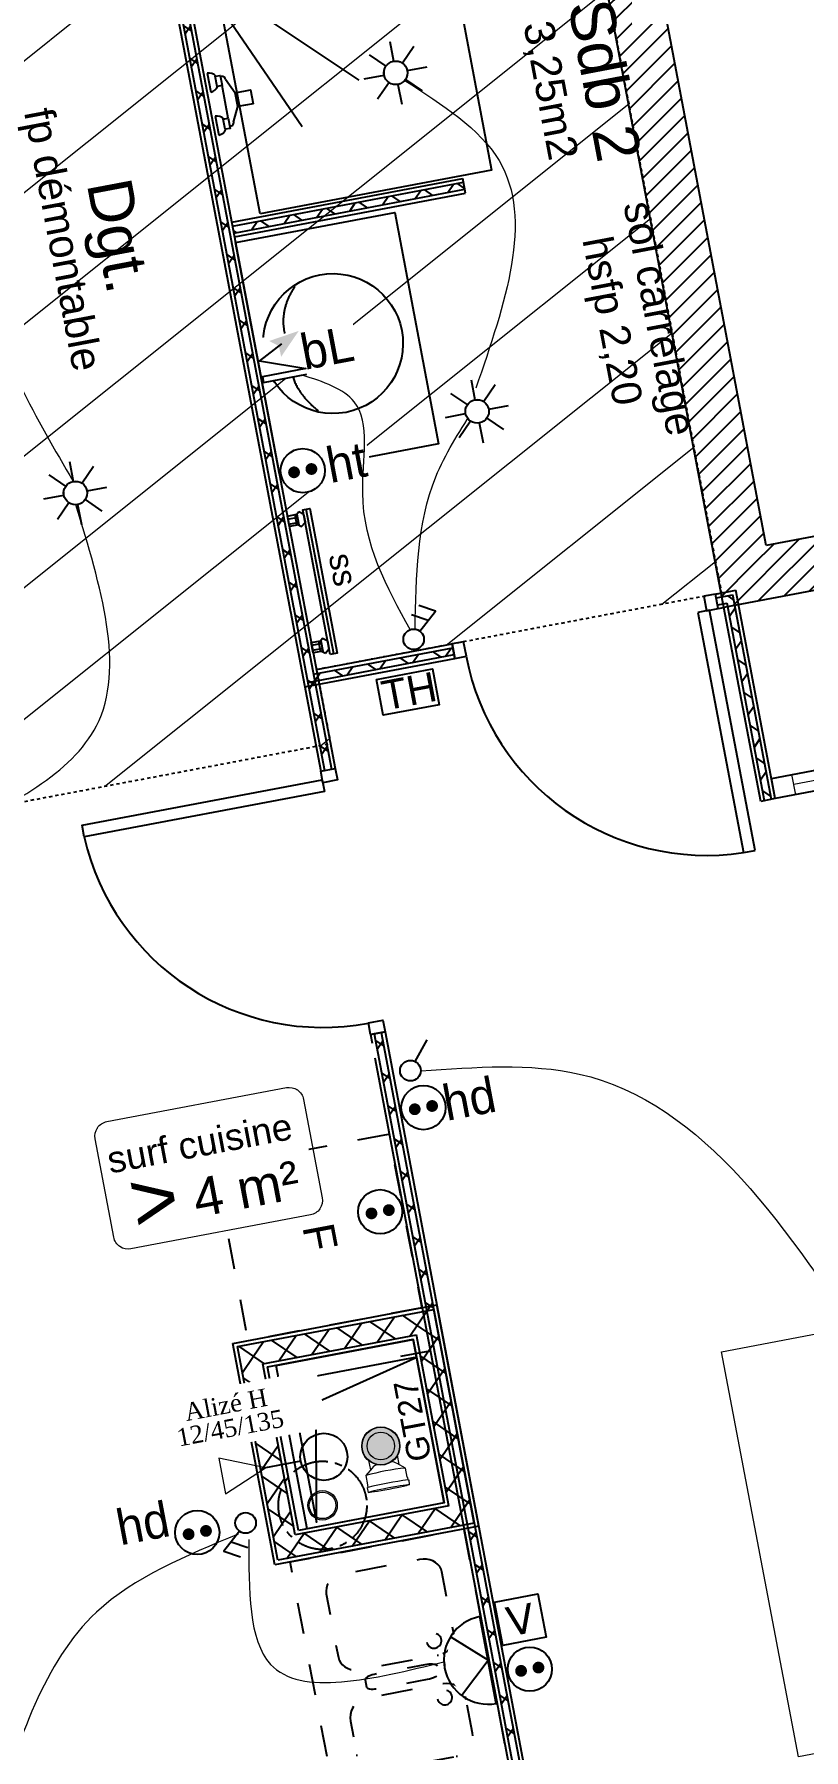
# Model space of a CAD drawing. Header units: centimetres. Extents: x 187368 to 251255, y -383447 to -322514.
# Drawn here: x 202629 to 205240, y -373773 to -367949 of the extents above; entities that cross this region are included whole.
import ezdxf

# ---------------------------------------------------------------- set-up
doc = ezdxf.new("R2010")
doc.units = ezdxf.units.CM
doc.linetypes.add('prelem_euev', pattern=[2, 1.25, -0.25, 0.25, -0.25])
doc.linetypes.add('Style de ligne -1', pattern=[0.41664, 0.20828, -0.20836])
doc.layers.get('0').update_dxf_attribs({"color": 252})
for name, color, linetype in [('3-BAT C-Niveau 2', 252, 'Continuous'), ('prlm-EAU-CHU', 42, 'Continuous'), ('prlm-EAU-EUEV', 25, 'Continuous'), ('prlm-GT', 242, 'Continuous'), ('prlm-MOD', 64, 'Continuous'), ('prlm-VMC', 93, 'Continuous')]:
    doc.layers.add(name, color=color, linetype=linetype)
doc.layers.add('prlm-ELEC-CFA', color=1, linetype='Continuous', lineweight=25)
doc.layers.add('prlm-ELEC-CFO', color=1, linetype='Continuous', lineweight=25)
doc.layers.add('prlm-ZEROPLOT', color=254, linetype='Continuous', plot=False)
doc.styles.add('Arial', font='arial.ttf', dxfattribs={"height": 100})
doc.styles.add('Geneva', font='arial.ttf')
doc.styles.add('Helvetica', font='arial.ttf')
doc.styles.add('prlm-elec-cfo', font='comic.ttf', dxfattribs={"height": 12})
doc.styles.add('prlm-sejc', font='arial.ttf', dxfattribs={"height": 20})
doc.styles.add('prlm-vmc', font='pala.ttf', dxfattribs={"height": 14})
doc.styles.get("Standard").update_dxf_attribs({"font": 'isocp.shx', "height": 100})
pattern_1 = [(45, (67117.507, 115456.283), (-31.2347524, 39.0434405), [])]

# ---------------------------------------------------------------- blocks, each defined once
blk = doc.blocks.new('Groupe-70-1')
at = {"linetype": 'Style de ligne -1', "ltscale": 50.8, "flags": 128}
blk.add_lwpolyline([(13701.23, -48772.84), (13642.29, -48784.04), (13631.09, -48725.1), (13690.03, -48713.9)], close=True, dxfattribs=at)
at = {"insert": (13671.98, -48747.87), "char_height": 10.66, "attachment_point": 2, "rotation": 280.73304, "line_spacing_factor": 1.060906, "style": 'Geneva'}
blk.add_mtext('F', dxfattribs=at)
blk = doc.blocks.new('Groupe-71-1')
blk.add_blockref('Groupe-70-1', (0, 0))
blk = doc.blocks.new('Groupe-72-1')
at = {"linetype": 'Continuous', "lineweight": 18}
for p, q in [((13952.75, -48759.27), (13989.68, -48752.26)), ((14015.78, -48889.8), (13989.61, -48752.26)), ((13952.75, -48759.27), (13924.3, -48783.82)), ((14015.78, -48889.8), (13924.35, -48783.77))]:
    blk.add_line(p, q, dxfattribs=at)
at = {"linetype": 'Continuous'}
blk.add_line((14015.78, -48889.8), (13952.75, -48759.27), dxfattribs=at)
at = {"linetype": 'Continuous', "lineweight": 18, "flags": 128}
blk.add_lwpolyline([(13829.13, -48925.31), (13802.96, -48787.78), (13989.61, -48752.26), (14015.78, -48889.8)], close=True, dxfattribs=at)
blk = doc.blocks.new('Groupe-73-1')
at = {"linetype": 'Continuous', "flags": 128}
blk.add_lwpolyline([(13819.88, -48593.13), (13954.49, -48567.64), (13955.79, -48574.52), (13821.18, -48600.01)], close=True, dxfattribs=at)
at = {"linetype": 'Continuous', "lineweight": 18, "flags": 128}
for points in [[(13947.61, -48568.94), (13954.48, -48567.64), (13955.79, -48574.52), (13948.91, -48575.82)], [(13882.63, -48584.81), (13948.26, -48572.38), (13948.91, -48575.82), (13883.28, -48588.25)], [(13826.81, -48591.82), (13881.98, -48581.37), (13882.63, -48584.81), (13827.46, -48595.26)], [(13819.88, -48593.13), (13826.75, -48591.83), (13828.06, -48598.71), (13821.18, -48600.01)]]:
    blk.add_lwpolyline(points, close=True, dxfattribs=at)
blk = doc.blocks.new('Groupe-83-1')
at = {"linetype": 'Continuous'}
for p, q in [((13654.83, -48500.04), (13658.28, -48499.38)), ((13670.39, -48545.76), (13661.08, -48496.64)), ((13655.16, -48501.75), (13658.75, -48501.08)), ((13662.95, -48542.89), (13666.05, -48542.3)), ((13663.28, -48544.61), (13666.79, -48543.94))]:
    blk.add_line(p, q, dxfattribs=at)
at = {"linetype": 'Continuous', "flags": 128}
for points in [[(13655.32, -48502.61), (13654.64, -48499.03), (13657.88, -48498.42), (13658.56, -48502)], [(13658.51, -48497.63), (13657.25, -48499.2), (13657.74, -48501.69), (13659.5, -48502.62), (13660.77, -48501.06), (13660.27, -48498.56)], [(13669.18, -48545.99), (13659.88, -48496.87), (13662.29, -48496.41), (13671.59, -48545.54)], [(13667.59, -48545.56), (13668.85, -48543.99), (13668.35, -48541.5), (13666.59, -48540.57), (13665.33, -48542.14), (13665.83, -48544.63)], [(13663.44, -48545.47), (13662.77, -48541.96), (13665.96, -48541.35), (13666.63, -48544.86)]]:
    blk.add_lwpolyline(points, close=True, dxfattribs=at)
at = {"insert": (13677.53, -48516.43), "char_height": 7.993, "width": 24.9991, "attachment_point": 2, "rotation": 280.68091, "line_spacing_factor": 1.060906, "style": 'Geneva'}
blk.add_mtext('ss', dxfattribs=at)
blk = doc.blocks.new('Sol carrelage')
at = {"insert": (0, -0.78), "char_height": 10.0872, "attachment_point": 2, "line_spacing_factor": 0.834288, "style": 'Helvetica'}
blk.add_mtext('sol carrelage', dxfattribs=at)
blk = doc.blocks.new('hsfp 2.20')
at = {"insert": (0, -0.78), "char_height": 10.087, "attachment_point": 2, "line_spacing_factor": 0.834288, "style": 'Helvetica'}
blk.add_mtext('hsfp 2,20', dxfattribs=at)
blk = doc.blocks.new('Groupe-85-1')
at = {"linetype": 'Continuous'}
for p, q in [((13643.41, -48322.39), (13682.38, -48329.29)), ((13642.53, -48331.15), (13679.85, -48356.12)), ((13636.28, -48336.31), (13660.64, -48371.78))]:
    blk.add_line(p, q, dxfattribs=at)
at = {"linetype": 'Continuous', "flags": 128}
blk.add_lwpolyline([(13646.32, -48401.5), (13631.44, -48322.9), (13710.04, -48308.02), (13724.92, -48386.62)], close=True, dxfattribs=at)
blk = doc.blocks.new('Groupe-86-1')
at = {"linetype": 'Continuous', "flags": 128}
blk.add_lwpolyline([(13652.9, -48489.82), (13638.01, -48411.22), (13692.05, -48400.99), (13706.94, -48479.59)], close=True, dxfattribs=at)
at = {"linetype": 'Continuous'}
for centre, major_axis in [((13671.09, -48445.53), (-23.33, -4.44)), ((13651.57, -48449.14), (-0.28, 1.47)), ((13661.61, -48447.45), (-0.47, 2.46))]:
    blk.add_ellipse(centre, major_axis=major_axis, ratio=1, dxfattribs=at)
blk.add_open_spline([(13658.09, -48426.15), (13653.11, -48433.68), (13655.93, -48449.03), (13658.55, -48462.27), (13666.11, -48468.34)], degree=2, dxfattribs=at)
blk = doc.blocks.new('xi.cceu1')
at = {"layer": 'prlm-EAU-CHU', "color": 0, "lineweight": 13}
for p, q in [((-4.87, -7.27), (-4.87, -4.09)), ((4.87, -4.09), (4.87, -7.27)), ((-6.85, -8.92), (-6.85, -12.09)), ((-4.34, -6.83), (-6.84, -8.91)), ((6.84, -8.91), (4.34, -6.83)), ((6.85, -12.09), (6.85, -8.92)), ((-7.25, -13.12), (-6.97, -13.03)), ((-7.25, -13.12), (-7.11, -14.67)), ((-6.85, -12.09), (-6.97, -12.22)), ((-6.97, -12.22), (-6.97, -13.03)), ((6.97, -12.22), (6.85, -12.09)), ((6.94, -13.03), (7.25, -13.12)), ((6.97, -13.03), (6.97, -12.22)), ((7.11, -14.67), (7.25, -13.12))]:
    blk.add_line(p, q, dxfattribs=at)
for radius in [6.36, 4.67]:
    blk.add_circle((0, 0), radius, dxfattribs=at)
for centre, radius, start, end in [((0, -87.18), 78.56, 84.99745, 95.00255), ((-0.73, -11.68), 6.05, 106.13317, 126.55417), ((0.73, -11.68), 6.05, 53.44583, 73.86683), ((0.01, -119.65), 106.84, 86.28096, 93.74771)]:
    blk.add_arc(centre, radius, start, end, dxfattribs=at)
blk.add_ellipse((0, -14.67), major_axis=(7.1, 0), ratio=0.043635, dxfattribs=at)
blk = doc.blocks.new('xi.vp')
at = {"layer": 'prlm-EAU-EUEV', "lineweight": 5}
h = blk.add_hatch(color=0, dxfattribs=at)
h.paths.add_polyline_path([(5, 0, 1), (-5, 0, 1)])
h.paths.add_polyline_path([(4.5, 0, 1), (-4.5, 0, 1)], flags=16)
at = {"layer": 'prlm-EAU-EUEV', "color": 0, "lineweight": 5}
for radius in [5, 4.5]:
    blk.add_circle((0, 0), radius, dxfattribs=at)
at = {"layer": 'prlm-ZEROPLOT', "linetype": 'prelem_euev', "ltscale": 10}
blk.add_circle((0, 0), 15, dxfattribs=at)
blk = doc.blocks.new('xi.chu')
at = {"layer": 'prlm-EAU-EUEV', "linetype": 'ByBlock', "lineweight": 5}
blk.add_hatch(color=0, dxfattribs=at).paths.add_polyline_path([(6.5, 0, 1), (-6.5, 0, 1)])
at = {"layer": 'prlm-EAU-EUEV', "color": 0, "linetype": 'ByBlock', "lineweight": 5}
blk.add_circle((0, 0), 6.5, dxfattribs=at)
blk = doc.blocks.new('xi.be')
at = {"layer": 'prlm-VMC', "color": 0, "linetype": 'ByBlock', "lineweight": 5, "flags": 128}
blk.add_lwpolyline([(-6.17, -15), (6.17, -15), (0, 0)], close=True, dxfattribs=at)
at = {"layer": 'prlm-VMC', "color": 0, "linetype": 'ByBlock', "lineweight": 5}
blk.add_solid([(0, -1), (5.17, -14), (-5.17, -14), (0, -1)], dxfattribs=at)
blk = doc.blocks.new('xi.PC')
at = {"color": 0, "lineweight": 5}
blk.add_wipeout([(-7.5, -7.5), (7.5, -7.5), (7.5, 7.5), (-7.5, 7.5)], dxfattribs=at).dxf.layer = 'prlm-ELEC-CFO'
at = {"layer": 'prlm-ELEC-CFO', "color": 0, "linetype": 'ByBlock', "lineweight": 5, "const_width": 2}
for points in [[(-4, 0, 1), (-2, 0, 1)], [(2, 0, 1), (4, 0, 1)]]:
    blk.add_lwpolyline(points, format="xyb", close=True, dxfattribs=at)
at = {"layer": 'prlm-ELEC-CFO', "color": 0, "linetype": 'ByBlock', "lineweight": -2}
blk.add_circle((0, 0), 7.5, dxfattribs=at)
blk = doc.blocks.new('xi.PCHD')
at = {"color": 0, "lineweight": 5}
blk.add_wipeout([(-7.5, -7.5), (7.5, -7.5), (7.5, 7.5), (-7.5, 7.5)], dxfattribs=at).dxf.layer = 'prlm-ELEC-CFO'
at = {"layer": 'prlm-ELEC-CFO', "color": 0, "linetype": 'ByBlock', "lineweight": 5, "const_width": 2}
for points in [[(-4, 0, 1), (-2, 0, 1)], [(2, 0, 1), (4, 0, 1)]]:
    blk.add_lwpolyline(points, format="xyb", close=True, dxfattribs=at)
at = {"layer": 'prlm-ELEC-CFO', "color": 0, "linetype": 'ByBlock', "lineweight": -2}
blk.add_circle((0, 0), 7.5, dxfattribs=at)
blk = doc.blocks.new('xi.DA')
at = {"layer": 'prlm-ELEC-CFO', "color": 0}
for points in [[(0.61, -1.67), (7.04, 4.05), (1.81, 7.01)], [(4.05, 1.39), (-1.17, 4.34)]]:
    blk.add_lwpolyline(points, dxfattribs=at)
blk.add_circle((-2, -4), 3.5, dxfattribs=at)
blk = doc.blocks.new('xi.ECAP')
at = {"color": 0}
blk.add_wipeout([(-15, 0), (-10.13, 11.06), (0, 15), (10.13, 11.06), (15, 0)], dxfattribs=at).dxf.layer = 'prlm-ELEC-CFO'
at = {"layer": 'prlm-ELEC-CFO', "color": 0, "linetype": 'ByBlock', "lineweight": -2, "flags": 128}
blk.add_lwpolyline([(15, 0, 1), (-15, 0)], format="xyb", close=True, dxfattribs=at)
at = {"layer": 'prlm-ELEC-CFO', "color": 0}
blk.add_lwpolyline([(-10.13, 11.06), (0, 0), (10.13, 11.06)], dxfattribs=at)
blk = doc.blocks.new('xi.4m²')
at = {"color": 0}
blk.add_wipeout([(-34.54, 20.54), (34.54, 20.54), (34.54, -20.54), (-34.54, -20.54)], dxfattribs=at).dxf.layer = 'prlm-ELEC-CFO'
at = {"layer": 'prlm-ELEC-CFO', "color": 0, "lineweight": 13}
blk.add_lwpolyline([(-31, 22), (31, 22, -0.414214), (36, 17), (36, -17, -0.414214), (31, -22), (-31, -22, -0.414214), (-36, -17), (-36, 17, -0.414214)], format="xyb", close=True, dxfattribs=at)
at = {"layer": 'prlm-ELEC-CFO', "color": 0, "attachment_point": 6, "line_spacing_factor": 0.8, "style": 'prlm-sejc'}
for s, insert, char_height in [('surf cuisine', (30.36, 8.9), 9), ('4 m²', (29.31, -9.19), 13)]:
    blk.add_mtext(s, dxfattribs=dict(at, insert=insert, char_height=char_height))
at = {"layer": 'prlm-ELEC-CFO', "color": 0, "style": 'prlm-sejc', "flags": 8}
blk.add_attdef('?', (-28.3, -16.79), '', height=20, dxfattribs=at)
blk = doc.blocks.new('xi.PCHT')
at = {"color": 0, "lineweight": 5}
blk.add_wipeout([(-7.5, -7.5), (7.5, -7.5), (7.5, 7.5), (-7.5, 7.5)], dxfattribs=at).dxf.layer = 'prlm-ELEC-CFO'
at = {"layer": 'prlm-ELEC-CFO', "color": 0, "linetype": 'ByBlock', "lineweight": 5, "const_width": 2}
for points in [[(-4, 0, 1), (-2, 0, 1)], [(2, 0, 1), (4, 0, 1)]]:
    blk.add_lwpolyline(points, format="xyb", close=True, dxfattribs=at)
at = {"layer": 'prlm-ELEC-CFO', "color": 0, "linetype": 'ByBlock', "lineweight": -2}
blk.add_circle((0, 0), 7.5, dxfattribs=at)
blk = doc.blocks.new('xi.SPOT')
at = {"color": 0, "lineweight": 5}
blk.add_wipeout([(-4, 0), (-2.83, -2.83), (0, -4), (2.83, -2.83), (4, 0), (2.83, 2.83), (0, 4), (-2.83, 2.83)], dxfattribs=at).dxf.layer = 'prlm-ELEC-CFO'
at = {"layer": 'prlm-ELEC-CFO', "color": 0, "linetype": 'ByBlock', "lineweight": -2, "flags": 128}
for points in [[(-7.69, 7.69), (-2.83, 2.83)], [(0, 10.88), (0, 4)], [(7.69, 7.69), (2.83, 2.83)], [(-10.88, 0), (-4, 0)], [(4, 0), (10.88, 0)], [(-2.83, -2.83), (-7.69, -7.69)], [(0, -4), (0, -10.88)], [(2.83, -2.83), (7.69, -7.69)]]:
    blk.add_lwpolyline(points, dxfattribs=at)
at = {"layer": 'prlm-ELEC-CFO', "color": 0, "linetype": 'ByBlock', "lineweight": -2}
blk.add_circle((0, 0), 4, dxfattribs=at)
blk = doc.blocks.new('xi.BL')
at = {"color": 0, "lineweight": 5}
blk.add_wipeout([(-7.5, -7.5), (7.5, -7.5), (7.5, 7.5), (-7.5, 7.5)], dxfattribs=at).dxf.layer = 'prlm-ELEC-CFO'
at = {"layer": 'prlm-ELEC-CFO', "lineweight": 5}
blk.add_hatch(color=0, dxfattribs=at).paths.add_polyline_path([(-3, 6), (-0.1, 3.7), (0, 0), (7.5, 7.5)])
at = {"layer": 'prlm-ELEC-CFO', "color": 0}
blk.add_lwpolyline([(0.95, 4.23), (-7.5, 0), (7.5, -5.5), (-7.5, -5.5), (-7.5, -7.5), (7.5, -7.5)], dxfattribs=at)
blk = doc.blocks.new('xi.dchrob')
at = {"layer": 'prlm-MOD', "color": 161}
for p, q in [((8.16, -2.3), (8.16, 2.3)), ((13.38, 1.16), (13.38, -1.16))]:
    blk.add_line(p, q, dxfattribs=at)
for points in [[(0, 10.66), (0, 4.16)], [(5.77, 7.56), (8.16, 2.38)], [(4.19, -5.66), (4.19, 5.66)], [(0, -4.16), (0, -10.66)], [(5.77, -7.26), (8.16, -2.37)]]:
    blk.add_lwpolyline(points, dxfattribs=at)
for points in [[(2.5, 9.16), (4.19, 9.16), (4.19, 5.66), (2.5, 5.66)], [(13.38, -2.37), (8.16, -2.37), (8.16, 2.38), (13.38, 2.38)], [(2.5, -5.66), (4.19, -5.66), (4.19, -9.16), (2.5, -9.16)]]:
    blk.add_lwpolyline(points, close=True, dxfattribs=at)
for centre, radius, start, end in [((0, 7.41), 3.25, 32.57897, 90), ((4.65, 7.56), 1.13, 0, 114.07431), ((0, 7.41), 3.25, 270, 327.42103), ((0, -7.41), 3.25, 32.57897, 90), ((0, -7.41), 3.25, 270, 327.42103), ((4.65, -7.26), 1.13, 245.92569, 360)]:
    blk.add_arc(centre, radius, start, end, dxfattribs=at)
blk = doc.blocks.new('xi.TV')
at = {"layer": 'prlm-ELEC-CFA', "color": 0, "linetype": 'ByBlock', "lineweight": -2, "flags": 128}
blk.add_lwpolyline([(-7.5, 7.5), (7.5, 7.5), (7.5, -7.5), (-7.5, -7.5)], close=True, dxfattribs=at)
at = {"layer": 'prlm-ELEC-CFA', "color": 0, "linetype": 'ByBlock', "insert": (0, 0), "char_height": 10, "width": 11.36, "attachment_point": 5}
blk.add_mtext('{\\fVerdana|b0|i0|c0|p34;V}', dxfattribs=at)
blk = doc.blocks.new('xi.SA')
at = {"layer": 'prlm-ELEC-CFO', "color": 0}
blk.add_lwpolyline([(0.2, -1.28), (5.5, 5.28)], dxfattribs=at)
blk.add_circle((-2, -4), 3.5, dxfattribs=at)
blk = doc.blocks.new('Groupe-66-1')
at = {"linetype": 'Style de ligne -1', "ltscale": 50.8}
for p, q in [((13697.17, -48965.92), (13691.59, -48936.45)), ((13702.08, -48964.99), (13696.49, -48935.52)), ((13706.99, -48964.06), (13701.4, -48934.59)), ((13711.9, -48963.13), (13706.31, -48933.66)), ((13716.8, -48962.2), (13711.22, -48932.73)), ((13716.19, -48932.13), (13716.13, -48931.8)), ((13721.65, -48960.95), (13716.19, -48932.13)), ((13686.74, -48937.71), (13686.68, -48937.38)), ((13692.2, -48966.53), (13686.74, -48937.71))]:
    blk.add_line(p, q, dxfattribs=at)
at = {"linetype": 'Style de ligne -1', "ltscale": 50.8, "flags": 128}
blk.add_lwpolyline([(13722.1, -48936.48), (13721.81, -48935.53), (13721.29, -48934.65), (13720.59, -48933.87), (13719.7, -48933.2), (13718.65, -48932.69), (13717.5, -48932.33), (13716.26, -48932.12), (13714.97, -48932.11), (13713.67, -48932.27), (13689.13, -48936.92), (13687.87, -48937.25), (13686.67, -48937.73), (13685.59, -48938.37), (13684.65, -48939.13), (13683.87, -48939.99), (13683.28, -48940.94), (13682.91, -48941.92), (13682.76, -48942.93), (13682.83, -48943.92), (13686.29, -48962.17), (13686.58, -48963.13), (13687.1, -48964.01), (13687.8, -48964.79), (13688.69, -48965.45), (13689.74, -48965.97), (13690.89, -48966.33), (13692.13, -48966.53), (13693.42, -48966.54), (13694.72, -48966.39), (13719.26, -48961.74), (13720.52, -48961.41), (13721.72, -48960.92), (13722.8, -48960.28), (13723.74, -48959.52), (13724.52, -48958.66), (13725.11, -48957.72), (13725.48, -48956.73), (13725.63, -48955.73), (13725.56, -48954.73), (13722.1, -48936.48)], close=True, dxfattribs=at)
blk = doc.blocks.new('Groupe-67-1')
at = {"linetype": 'Style de ligne -1', "ltscale": 50.8, "flags": 128}
for points in [[(13715.49, -48847.97), (13737.89, -48965.86), (13678.95, -48977.06), (13656.55, -48859.17)], [(13708.08, -48862.51), (13707.8, -48861.59), (13707.33, -48860.74), (13706.69, -48859.97), (13705.89, -48859.32), (13704.96, -48858.81), (13703.92, -48858.44), (13702.8, -48858.24), (13701.66, -48858.21), (13700.5, -48858.34), (13674.33, -48863.3), (13673.21, -48863.6), (13672.16, -48864.05), (13671.19, -48864.65), (13670.36, -48865.37), (13669.68, -48866.18), (13669.17, -48867.08), (13668.85, -48868.03), (13668.73, -48868.99), (13668.81, -48869.95), (13672.91, -48891.56), (13672.91, -48891.56), (13673.18, -48892.48), (13673.65, -48893.33), (13674.29, -48894.1), (13675.1, -48894.74), (13676.03, -48895.25), (13677.06, -48895.62), (13678.18, -48895.82), (13679.32, -48895.85), (13680.48, -48895.72), (13706.65, -48890.76), (13706.65, -48890.76), (13707.77, -48890.46), (13708.83, -48890.01), (13709.79, -48889.42), (13710.62, -48888.7), (13711.3, -48887.88), (13711.81, -48886.99), (13712.13, -48886.04), (13712.25, -48885.07), (13712.17, -48884.11), (13708.08, -48862.51)], [(13702.93, -48886.38), (13703.05, -48886.79), (13703.23, -48887.18), (13703.47, -48887.52), (13703.77, -48887.82), (13704.11, -48888.07), (13704.5, -48888.26), (13704.91, -48888.37), (13705.33, -48888.42), (13705.75, -48888.39), (13706.16, -48888.3), (13706.55, -48888.13), (13706.91, -48887.9), (13707.23, -48887.62), (13707.49, -48887.28), (13707.69, -48886.91), (13707.82, -48886.51), (13707.89, -48886.09), (13707.88, -48885.67), (13707.8, -48885.25), (13707.65, -48884.85), (13707.45, -48884.48), (13707.17, -48884.16), (13706.85, -48883.88), (13706.48, -48883.66), (13706.09, -48883.51), (13705.68, -48883.43), (13705.25, -48883.41), (13704.83, -48883.48), (13704.43, -48883.61), (13704.05, -48883.8), (13703.71, -48884.06), (13703.43, -48884.37), (13703.19, -48884.73), (13703.02, -48885.11), (13702.92, -48885.53), (13702.89, -48885.95)], [(13706.52, -48894.54), (13706.42, -48894.34), (13706.2, -48894.16), (13705.86, -48894.02), (13705.42, -48893.92), (13704.89, -48893.86), (13704.29, -48893.85), (13703.63, -48893.88), (13702.93, -48893.95), (13702.22, -48894.07), (13685.81, -48897.18), (13685.11, -48897.33), (13684.43, -48897.52), (13683.81, -48897.73), (13683.25, -48897.96), (13682.78, -48898.21), (13682.4, -48898.47), (13682.14, -48898.72), (13682, -48898.97), (13681.98, -48899.19), (13682.44, -48901.62), (13682.44, -48901.62), (13682.54, -48901.82), (13682.77, -48902), (13683.1, -48902.14), (13683.54, -48902.24), (13684.07, -48902.3), (13684.68, -48902.31), (13685.33, -48902.28), (13686.03, -48902.21), (13686.74, -48902.09), (13703.15, -48898.98), (13703.15, -48898.98), (13703.86, -48898.83), (13704.53, -48898.64), (13705.15, -48898.43), (13705.71, -48898.2), (13706.18, -48897.95), (13706.56, -48897.69), (13706.82, -48897.44), (13706.96, -48897.19), (13706.98, -48896.97), (13706.52, -48894.54)], [(13716.29, -48905.82), (13715.97, -48904.7), (13715.47, -48903.66), (13714.79, -48902.71), (13713.96, -48901.9), (13713, -48901.25), (13711.94, -48900.76), (13710.81, -48900.48), (13709.65, -48900.39), (13708.5, -48900.51), (13682.33, -48905.47), (13681.21, -48905.79), (13680.16, -48906.29), (13679.21, -48906.97), (13678.41, -48907.8), (13677.75, -48908.76), (13677.27, -48909.82), (13676.99, -48910.95), (13676.9, -48912.11), (13677.02, -48913.26), (13679.19, -48924.72), (13679.19, -48924.72), (13679.51, -48925.84), (13680.01, -48926.88), (13680.69, -48927.83), (13681.52, -48928.64), (13682.48, -48929.29), (13683.54, -48929.78), (13684.67, -48930.06), (13685.82, -48930.15), (13686.98, -48930.03), (13713.15, -48925.07), (13713.15, -48925.07), (13714.27, -48924.75), (13715.32, -48924.25), (13716.27, -48923.57), (13717.07, -48922.74), (13717.73, -48921.78), (13718.21, -48920.72), (13718.49, -48919.59), (13718.58, -48918.43), (13718.46, -48917.28), (13716.29, -48905.82)], [(13706.58, -48905.63), (13706.7, -48906.04), (13706.88, -48906.42), (13707.12, -48906.77), (13707.42, -48907.07), (13707.76, -48907.31), (13708.14, -48907.5), (13708.56, -48907.62), (13708.98, -48907.67), (13709.4, -48907.64), (13709.81, -48907.55), (13710.2, -48907.38), (13710.56, -48907.15), (13710.88, -48906.87), (13711.14, -48906.53), (13711.34, -48906.16), (13711.47, -48905.75), (13711.54, -48905.34), (13711.53, -48904.91), (13711.45, -48904.5), (13711.3, -48904.1), (13711.1, -48903.73), (13710.82, -48903.41), (13710.5, -48903.13), (13710.13, -48902.91), (13709.74, -48902.76), (13709.32, -48902.67), (13708.9, -48902.66), (13708.48, -48902.73), (13708.08, -48902.85), (13707.7, -48903.05), (13707.36, -48903.3), (13707.08, -48903.62), (13706.84, -48903.97), (13706.67, -48904.36), (13706.57, -48904.77), (13706.54, -48905.2)]]:
    blk.add_lwpolyline(points, close=True, dxfattribs=at)
blk.add_blockref('Groupe-66-1', (0, 0))

msp = doc.modelspace()

# ---------------------------------------------------------------- hatches: boundary and pattern name
at = {"linetype": 'Continuous'}
h = msp.add_hatch(dxfattribs=at)
h.set_pattern_fill('02_ISOLANT', color=256, scale=10, angle=-79.27641, style=0, pattern_type=2)
h.set_pattern_definition([(325.723595, (66931.62, 115456.28), (45.054865, 66.106423), []), (55.723595, (66931.62, 115456.28), (66.106423, -45.054865), [])])
h.paths.add_polyline_path([(203135, -367792.3), (203111.4, -367796.7), (203508.7, -369894.5), (203527.8, -369866.5)])
h = msp.add_hatch(dxfattribs=at)
h.set_pattern_fill('02_ISOLANT', color=256, scale=10, angle=10.72359, style=0, pattern_type=2)
h.set_pattern_definition([(55.723595, (66931.62, 115456.28), (-66.106423, 45.054865), []), (145.723595, (66931.62, 115456.28), (45.054865, 66.106423), [])])
h.paths.add_polyline_path([(203301.1, -368599.9), (203305.6, -368623.5), (204090, -368474.9), (204085.5, -368451.4)])
h = msp.add_hatch(dxfattribs=at)
h.set_pattern_fill('02_ISOLANT', color=256, scale=10, angle=-79.27641, style=0, pattern_type=2)
h.set_pattern_definition([(325.723595, (66931.62, 115456.28), (45.054865, 66.106423), []), (55.723595, (66931.62, 115456.28), (66.106423, -45.054865), [])])
h.paths.add_polyline_path([(203527.7, -369865.8), (203508.5, -369893.8), (203613.5, -370448.1), (203637.1, -370443.6)])
h = msp.add_hatch(dxfattribs=at)
h.set_pattern_fill('02_ISOLANT', color=256, scale=10, angle=10.72359, style=0, pattern_type=2)
h.set_pattern_definition([(55.723595, (66931.62, 115456.28), (-66.106423, 45.054865), []), (145.723595, (66931.62, 115456.28), (45.054865, 66.106423), [])])
h.paths.add_polyline_path([(204943.1, -369862.1), (204947.5, -369885.7), (204980, -369879.6), (204999.1, -369851.5)])
h = msp.add_hatch(dxfattribs=at)
h.set_pattern_fill('02_ISOLANT', color=256, scale=10, angle=100.72359, style=0, pattern_type=2)
h.set_pattern_definition([(145.723595, (66931.62, 115456.28), (-45.054865, -66.106423), []), (235.723595, (66931.62, 115456.28), (-66.106423, 45.054865), [])])
h.paths.add_polyline_path([(205107.1, -370550.7), (205130.6, -370546.2), (204999.1, -369851.5), (204980, -369879.6)])
h = msp.add_hatch(dxfattribs=at)
h.set_pattern_fill('02_ISOLANT', color=256, scale=10, angle=10.72359, style=0, pattern_type=2)
h.set_pattern_definition([(55.723595, (66931.62, 115456.28), (-66.106423, 45.054865), []), (145.723595, (66931.62, 115456.28), (45.054865, 66.106423), [])])
h.paths.add_polyline_path([(203575.9, -370121), (203556.8, -370149.1), (204053.4, -370055), (204049, -370031.5)])
h = msp.add_hatch(dxfattribs=at)
h.set_pattern_fill('02_ISOLANT', color=256, scale=10, angle=-79.27641, style=0, pattern_type=2)
h.set_pattern_definition([(325.723595, (66931.62, 115456.28), (45.054865, 66.106423), []), (55.723595, (66931.62, 115456.28), (66.106423, -45.054865), [])])
h.paths.add_polyline_path([(203806.4, -371337.7), (203782.8, -371342.2), (204561.3, -375452.9), (204584.9, -375448.4)])
h = msp.add_hatch(dxfattribs=at)
h.set_pattern_fill('02_ISOLANT', color=256, scale=10, angle=10.72359, style=0, pattern_type=2)
h.set_pattern_definition([(55.723595, (66931.62, 115456.28), (-66.106423, 45.054865), []), (145.723595, (66931.62, 115456.28), (45.054865, 66.106423), [])])
h.paths.add_polyline_path([(203318.1, -372403.9), (203404.6, -372462.9), (203925.5, -372364.2), (203984.4, -372277.7)])
h = msp.add_hatch(dxfattribs=at)
h.set_pattern_fill('02_ISOLANT', color=256, scale=10, angle=100.72359, style=0, pattern_type=2)
h.set_pattern_definition([(145.723595, (66931.62, 115456.28), (-45.054865, -66.106423), []), (235.723595, (66931.62, 115456.28), (-66.106423, 45.054865), [])])
h.paths.add_polyline_path([(204035.4, -372944.6), (204121.9, -373003.6), (203984.4, -372277.7), (203925.5, -372364.2)])
h = msp.add_hatch(dxfattribs=at)
h.set_pattern_fill('02_ISOLANT', color=256, scale=10, angle=100.72359, style=0, pattern_type=2)
h.set_pattern_definition([(145.723595, (66931.62, 115456.28), (-45.054865, -66.106423), []), (235.723595, (66931.62, 115456.28), (-66.106423, 45.054865), [])])
h.paths.add_polyline_path([(203455.6, -373129.7), (203514.5, -373043.3), (203404.6, -372462.9), (203318.1, -372403.9)])
h = msp.add_hatch(dxfattribs=at)
h.set_pattern_fill('02_ISOLANT', color=256, scale=10, angle=-169.27641, style=0, pattern_type=2)
h.set_pattern_definition([(235.723595, (66931.62, 115456.28), (66.106423, -45.054865), []), (325.723595, (66931.62, 115456.28), (-45.054865, -66.106423), [])])
h.paths.add_polyline_path([(204121.9, -373003.6), (204035.4, -372944.6), (203514.5, -373043.3), (203455.6, -373129.7)])
at = {"layer": '3-BAT C-Niveau 2', "linetype": 'Continuous', "lineweight": 18}
h = msp.add_hatch(dxfattribs=at)
h.set_pattern_fill('BA 13', color=256, scale=10, style=0, pattern_type=2)
h.set_pattern_definition([(218.65981, (66931.62, 115456.3), (-199.24783, 287.75041), [])])
h.paths.add_polyline_path([(204522, -367529.8), (204960.7, -369845.8), (203586.7, -370105.9), (203634.4, -370357.5), (202367.8, -370597.3), (202173.1, -369569.4), (201533.5, -369690.6), (201242.3, -368153), (201882, -368031.9), (201844.8, -367835.5), (201186.5, -367960.2), (200941, -366663.9), (201599.3, -366539.3), (201212.5, -364496.8), (201187.8, -364500.9), (201173, -364449.6), (201163.7, -364451.3), (200760.7, -364527.1), (200465.8, -362970.3), (201403.4, -362792.8), (201310.8, -362303.5), (203455.4, -361897.5), (203773.6, -363577.1), (203036.8, -363716.5), (203106, -364083.5), (202106.4, -364272.8), (202115.7, -364321.9), (203852.2, -363993.1), (204360.3, -366674.1), (202935.8, -366943.9), (203099.2, -367800.5)])
at = {"layer": '3-BAT C-Niveau 2', "linetype": 'Continuous'}
h = msp.add_hatch(dxfattribs=at)
h.set_pattern_fill('MURS MACONNERIE-2', color=256, scale=10, style=0, pattern_type=2)
h.set_pattern_definition(pattern_1)
h.paths.add_polyline_path([(204969.5, -369894.8), (205112.9, -369684.4), (204268.5, -365225.5), (204091.6, -365259)])
h = msp.add_hatch(dxfattribs=at)
h.set_pattern_fill('MURS MACONNERIE-2', color=256, scale=10, style=0, pattern_type=2)
h.set_pattern_definition(pattern_1)
h.paths.add_polyline_path([(206377.7, -369628.1), (206344.2, -369451.2), (205112.9, -369684.4), (204969.5, -369894.8)])

# ---------------------------------------------------------------- linework, layer by layer
at = {"linetype": 'Continuous', "lineweight": 25}
for p, q in [((203098.6, -367799.2), (203498.3, -369909.7)), ((203147.7, -367789.9), (203538.1, -369851.3)), ((203298.7, -368587.1), (204083.1, -368438.6)), ((204092.4, -368487.7), (204083.1, -368438.6)), ((203308, -368636.3), (204092.4, -368487.7)), ((203538, -369850.6), (203649.9, -370441.2)), ((204940.6, -369849.4), (205009.4, -369836.3)), ((204950, -369898.5), (204940.6, -369849.4)), ((205143.4, -370543.8), (205009.4, -369836.3)), ((203498.2, -369909), (203600.7, -370450.5)), ((204950, -369898.5), (204969.6, -369894.8)), ((205094.3, -370553.1), (204969.6, -369894.8)), ((203586.3, -370105.8), (204046.5, -370018.7)), ((204055.8, -370067.8), (204046.5, -370018.7)), ((203546.5, -370164.3), (204055.8, -370067.8)), ((203600.7, -370450.5), (203649.9, -370441.2)), ((205143.4, -370543.8), (205094.3, -370553.1)), ((203770.1, -371344.6), (203819.2, -371335.3)), ((203770.1, -371344.6), (203775.7, -371374.4)), ((203819.2, -371335.3), (204597.7, -375446)), ((203785, -371423.5), (204548.5, -375455.3)), ((203302.9, -372393.6), (203994.8, -372262.6)), ((204137.1, -373013.9), (203994.8, -372262.6)), ((203445.2, -373144.9), (203302.9, -372393.6)), ((203419.8, -372473.2), (203915.1, -372379.4)), ((204020.2, -372934.3), (203915.1, -372379.4)), ((203524.9, -373028.1), (203419.8, -372473.2)), ((204020.2, -372934.3), (203524.9, -373028.1)), ((204137.1, -373013.9), (203445.2, -373144.9))]:
    msp.add_line(p, q, dxfattribs=at)
at = {"linetype": 'Continuous'}
for p, q in [((203111.4, -367796.7), (203508.7, -369894.5)), ((203111.4, -367796.7), (203508.7, -369894.5)), ((203135, -367792.3), (203527.8, -369866.5)), ((203135, -367792.3), (203527.8, -369866.5)), ((203147.7, -367789.9), (203538.1, -369851.3)), ((203298.7, -368587.1), (204083.1, -368438.6)), ((203301.1, -368599.9), (204085.5, -368451.4)), ((203301.1, -368599.9), (204085.5, -368451.4)), ((203305.6, -368623.5), (204090, -368474.9)), ((203305.6, -368623.5), (204090, -368474.9)), ((203527.7, -369865.8), (203637.1, -370443.6)), ((203527.7, -369865.8), (203637.1, -370443.6)), ((203538, -369850.6), (203649.9, -370441.2)), ((204940.6, -369849.3), (204901.3, -369856.8)), ((204901.3, -369856.8), (204910.7, -369905.9)), ((204940.6, -369849.4), (205009.4, -369836.3)), ((204950, -369898.5), (204940.6, -369849.3)), ((204943.1, -369862.1), (204999.1, -369851.5)), ((204943.1, -369862.1), (204999.1, -369851.5)), ((205130.6, -370546.2), (204999.1, -369851.5)), ((205130.6, -370546.2), (204999.1, -369851.5)), ((203508.5, -369893.8), (203613.5, -370448.1)), ((203508.5, -369893.8), (203613.5, -370448.1)), ((204920.5, -369904.1), (204881.2, -369911.5)), ((204881.2, -369911.5), (205035.6, -370727)), ((204910.7, -369905.9), (204950, -369898.5)), ((205074.9, -370719.6), (204920.5, -369904.1)), ((204947.5, -369885.7), (204980, -369879.6)), ((204947.5, -369885.7), (204980, -369879.6)), ((205094.3, -370553.1), (204969.6, -369894.8)), ((205107.1, -370550.7), (204980, -369879.6)), ((205107.1, -370550.7), (204980, -369879.6)), ((203575.9, -370121), (204049, -370031.5)), ((203575.9, -370121), (204049, -370031.5)), ((203586.3, -370105.8), (204046.5, -370018.7)), ((204085.8, -370011.2), (204046.5, -370018.7)), ((204046.5, -370018.7), (204055.8, -370067.8)), ((204095.1, -370060.4), (204085.8, -370011.2)), ((203556.8, -370149.1), (204053.4, -370055)), ((203556.8, -370149.1), (204053.4, -370055)), ((204055.8, -370067.8), (204095.1, -370060.4)), ((205035.6, -370727), (205074.9, -370719.6)), ((203782.8, -371342.2), (204561.3, -375452.9)), ((203782.8, -371342.2), (204561.3, -375452.9)), ((203806.4, -371337.7), (204584.9, -375448.4)), ((203806.4, -371337.7), (204584.9, -375448.4)), ((203819.2, -371335.3), (204597.7, -375446)), ((203302.9, -372393.6), (203994.8, -372262.6)), ((203318.1, -372403.9), (203984.4, -372277.7)), ((203318.1, -372403.9), (203984.4, -372277.7)), ((204121.9, -373003.6), (203984.4, -372277.7)), ((204121.9, -373003.6), (203984.4, -372277.7)), ((203404.6, -372462.9), (203925.5, -372364.2)), ((203404.6, -372462.9), (203925.5, -372364.2)), ((204035.4, -372944.6), (203925.5, -372364.2)), ((204035.4, -372944.6), (203925.5, -372364.2)), ((203445.2, -373144.9), (203302.9, -372393.6)), ((203455.6, -373129.7), (203318.1, -372403.9)), ((203455.6, -373129.7), (203318.1, -372403.9)), ((203873.1, -372436.7), (203971.4, -372418.1)), ((204020.2, -372934.3), (203915.1, -372379.4)), ((203514.5, -373043.3), (203404.6, -372462.9)), ((203514.5, -373043.3), (203404.6, -372462.9)), ((204035.4, -372944.6), (203514.5, -373043.3)), ((204035.4, -372944.6), (203514.5, -373043.3)), ((204121.9, -373003.6), (203455.6, -373129.7)), ((204121.9, -373003.6), (203455.6, -373129.7)), ((204137.1, -373013.9), (203445.2, -373144.9))]:
    msp.add_line(p, q, dxfattribs=at)
at = {"linetype": 'Continuous', "flags": 128}
for points in [[(203608.2, -370489.8), (203600.7, -370450.5), (203649.9, -370441.2), (203657.3, -370480.5)], [(203613.7, -370519.2), (202798.2, -370673.7), (202790.8, -370634.4), (203606.3, -370479.9)], [(203770.1, -371344.6), (203762.6, -371305.3), (203811.7, -371296), (203819.2, -371335.3)], [(203926.6, -372439.7), (203495.7, -372521.3), (203586.4, -373000.4), (203585.8, -372594.2)]]:
    msp.add_lwpolyline(points, close=True, dxfattribs=at)
at = {"linetype": 'Continuous'}
for centre, start, end in [((204910.7, -369905.9), 190.72359, 278.6539), ((203608.2, -370489.8), 192.79329, 280.72359)]:
    msp.add_arc(centre, 830.5, start, end, dxfattribs=at)
at = {"layer": '3-BAT C-Niveau 2', "linetype": 'Continuous', "lineweight": 25}
for p, q in [((204969.5, -369894.8), (204091.6, -365259)), ((205112.9, -369684.4), (204268.5, -365225.5)), ((205112.9, -369684.4), (204268.5, -365225.5)), ((204969.5, -369894.8), (204159.3, -365616.3)), ((206344.2, -369451.2), (205112.9, -369684.4)), ((206344.2, -369451.2), (205112.9, -369684.4)), ((206377.7, -369628.1), (204969.5, -369894.8)), ((206377.7, -369628.1), (204969.5, -369894.8))]:
    msp.add_line(p, q, dxfattribs=at)
at = {"layer": '3-BAT C-Niveau 2', "linetype": 'Style de ligne -1', "ltscale": 50.8, "flags": 128}
msp.add_lwpolyline([(204522, -367529.8), (204960.7, -369845.8), (203586.7, -370105.9), (203634.4, -370357.5), (202367.8, -370597.3), (202173.1, -369569.4), (201533.5, -369690.6), (201242.3, -368153), (201882, -368031.9), (201844.8, -367835.5), (201186.5, -367960.2), (200941, -366663.9), (201599.3, -366539.3), (201212.5, -364496.8), (201187.8, -364500.9), (201173, -364449.6), (201163.7, -364451.3), (200760.7, -364527.1), (200465.8, -362970.3), (201403.4, -362792.8), (201310.8, -362303.5), (203455.4, -361897.5), (203773.6, -363577.1), (203036.8, -363716.5), (203106, -364083.5), (202106.4, -364272.8), (202115.7, -364321.9), (203852.2, -363993.1), (204360.3, -366674.1), (202935.8, -366943.9), (203099.2, -367800.5)], close=True, dxfattribs=at)
at = {"layer": 'prlm-ELEC-CFO'}
msp.add_lwpolyline([(203789.8, -370139.2), (203979.7, -370103.2), (204002.8, -370224.9), (203812.9, -370260.8)], close=True, dxfattribs=at)
msp.add_arc((202335.5, -367858.4), 3246.6, 347.77011, 30.92063, dxfattribs=at)
at = {"layer": 'prlm-ELEC-CFO', "lineweight": 13}
for points in [[(202496.7, -368071.6), (202464.4, -368805.9), (202760.9, -369466.8)], [(203885.9, -368105.5), (204206.1, -368377.4), (204127.6, -369149.8)], [(203921.2, -369968.2), (203991.6, -369451.4), (204115.4, -369228.9)], [(202340.2, -370668.6), (202839.7, -370296.9), (202769.7, -369546.1)], [(203357.1, -373058.9), (203430.5, -373482.9), (204019, -373474.3)]]:
    msp.add_spline(points, degree=3, dxfattribs=at)
at = {"layer": 'prlm-GT'}
msp.add_lwpolyline([(203449.3, -372468), (203915.2, -372379.7), (204020.3, -372934.6), (203554.4, -373022.8)], close=True, dxfattribs=at)
at = {"layer": 'prlm-VMC'}
msp.add_lwpolyline([(203533, -372793.1), (203413.4, -372815.7)], dxfattribs=at)
msp.add_circle((203611.6, -372778.2), 80, dxfattribs=at)

# ---------------------------------------------------------------- block references
at = {"xscale": 10, "yscale": 10, "zscale": 10}
for name in ['Groupe-85-1', 'Groupe-86-1', 'Groupe-73-1', 'Groupe-71-1', 'Groupe-72-1', 'Groupe-67-1']:
    msp.add_blockref(name, (66931.6, 115456.3), dxfattribs=at)
at = {"xscale": 10, "yscale": 10, "zscale": 10, "rotation": 280.7235947438887}
for name, p in [('Sol carrelage', (204809.9, -368902.2)), ('hsfp 2.20', (204649.3, -368910.6))]:
    msp.add_blockref(name, p, dxfattribs=at)
at = {"layer": 'prlm-EAU-CHU', "xscale": 10, "yscale": 10, "zscale": 10, "rotation": 10.72360141139323}
msp.add_blockref('xi.cceu1', (203804.9, -372741.6), dxfattribs=at)
at = {"layer": 'prlm-EAU-EUEV', "xscale": 10, "yscale": 10, "zscale": 10, "rotation": 10.72360141139323}
for name, p in [('xi.chu', (203804.9, -372741.6)), ('xi.vp', (203607.2, -372943.1))]:
    msp.add_blockref(name, p, dxfattribs=at)
at = {"layer": 'prlm-ELEC-CFO', "xscale": 10, "yscale": 10, "zscale": 10}
msp.add_blockref('Groupe-83-1', (66941.2, 115405.9), dxfattribs=at)
for name, p, rotation in [('xi.DA', (203928.6, -369959.9), 10.72360141139323), ('xi.be', (203413.4, -372815.7), 280.7235947438987)]:
    msp.add_blockref(name, p, dxfattribs=dict(at, rotation=rotation))
at = {"layer": 'prlm-MOD', "xscale": 10, "yscale": 10, "zscale": 10, "rotation": 10.72360141139299}
msp.add_blockref('xi.dchrob', (203235.2, -368186.1), dxfattribs=at)

# ---------------------------------------------------------------- texts
at = {"attachment_point": 2, "rotation": 280.72359, "line_spacing_factor": 0.834288, "style": 'Helvetica'}
for s, insert, char_height in [('Sdb 2\\P{\\H0.6752x;3,25m2}\\P', (204639.7, -368090.3), 151.309), ('fp démontable', (202777.8, -368635.8), 102.169), ('Dgt.', (202991.3, -368618.6), 151.31)]:
    msp.add_mtext(s, dxfattribs=dict(at, insert=insert, char_height=char_height))
at = {"layer": '3-BAT C-Niveau 2', "insert": (203898.9, -372800.6), "char_height": 80, "attachment_point": 1, "rotation": 100.72359, "line_spacing_factor": 0.25, "style": 'Geneva'}
msp.add_mtext('GT27', dxfattribs=at)
at = {"layer": 'prlm-ELEC-CFO', "lineweight": 30, "style": 'Arial'}
msp.add_text('TH', height=100, rotation=10.7236, dxfattribs=at).set_placement((203818.6, -370244.8))
at = {"layer": 'prlm-ELEC-CFO', "lineweight": 20, "insert": (202997.4, -373004.6), "char_height": 120, "attachment_point": 5, "rotation": 10.7236, "line_spacing_factor": 0.8, "style": 'prlm-elec-cfo', "bg_fill": 3, "box_fill_scale": 1.1, "bg_fill_color": 256, "bg_fill_transparency": 0}
msp.add_mtext('hd', dxfattribs=at)

# ---------------------------------------------------------------- next in the draw order: block references
at = {"layer": 'prlm-ELEC-CFO', "xscale": 10, "yscale": 10, "zscale": 10}
for name, p, rotation in [('xi.SPOT', (203855.4, -368079.7), 10.72360141139323), ('xi.SPOT', (204131.7, -369229.1), 10.72360141139323), ('xi.SPOT', (202768.4, -369506.1), 10.72360141139323), ('xi.PC', (203802.6, -371946.3), 10.72360141139323), ('xi.PCHD', (203182, -373035.5), 190.7236014113937), ('xi.ECAP', (204168.9, -373468.3), 100.7236014113935)]:
    msp.add_blockref(name, p, dxfattribs=dict(at, rotation=rotation))
at = {"layer": 'prlm-ELEC-CFO', "xscale": 10, "yscale": 10, "zscale": 10, "rotation": 10.72360141139323}
msp.add_blockref('xi.4m²', (203220.6, -371798.8), dxfattribs=at).add_auto_attribs({'?': '>'})

# ---------------------------------------------------------------- next in the draw order: texts
at = {"layer": 'prlm-ELEC-CFO', "lineweight": 20, "char_height": 120, "attachment_point": 5, "rotation": 10.7236, "line_spacing_factor": 0.8, "style": 'prlm-elec-cfo', "bg_fill": 3, "box_fill_scale": 1.1, "bg_fill_color": 256, "bg_fill_transparency": 0}
for s, insert in [('ht', (203688, -369402.2)), ('hd', (204104.9, -371563.3))]:
    msp.add_mtext(s, dxfattribs=dict(at, insert=insert))
at = {"layer": 'prlm-VMC', "ltscale": 25, "insert": (203286.4, -372641.2), "char_height": 60, "width": 586.147, "attachment_point": 5, "rotation": 10.7236, "line_spacing_factor": 0.8, "style": 'prlm-vmc', "bg_fill": 2}
msp.add_mtext('Alizé H 12/45/135', dxfattribs=at)

# ---------------------------------------------------------------- next in the draw order: linework, layer by layer
at = {"layer": 'prlm-ELEC-CFO', "lineweight": 13}
msp.add_spline([(203320.5, -373041.3), (202840, -373305.8), (202495.3, -374003.9)], degree=3, dxfattribs=at)

# ---------------------------------------------------------------- next in the draw order: block references
at = {"layer": 'prlm-ELEC-CFA', "xscale": 10, "yscale": 10, "zscale": 10, "rotation": 10.72360141139323}
msp.add_blockref('xi.TV', (204278.5, -373331), dxfattribs=at)
at = {"layer": 'prlm-ELEC-CFO', "xscale": 10, "yscale": 10, "zscale": 10}
for name, p, rotation in [('xi.PCHT', (203539.8, -369430.3), 10.72360141139323), ('xi.PCHD', (203949.4, -371592.8), 10.72360141139323), ('xi.DA', (203333.8, -373045.8), 190.7236014114609)]:
    msp.add_blockref(name, p, dxfattribs=dict(at, rotation=rotation))

# ---------------------------------------------------------------- next in the draw order: linework, layer by layer
at = {"layer": 'prlm-ELEC-CFO', "lineweight": 13}
for points in [[(203904.9, -369969.9), (203743.3, -369505.3), (203714.9, -369197), (203538.3, -369106.1)], [(203940.3, -371468.1), (204477.6, -371478.8), (205474, -372443.4)]]:
    msp.add_spline(points, degree=3, dxfattribs=at)

# ---------------------------------------------------------------- next in the draw order: block references
at = {"layer": 'prlm-ELEC-CFO', "xscale": 10, "yscale": 10, "zscale": 10, "rotation": 10.72360141139323}
for name, p in [('xi.SA', (203917.5, -371424.3)), ('xi.PC', (204310.4, -373499.4))]:
    msp.add_blockref(name, p, dxfattribs=at)

# ---------------------------------------------------------------- next in the draw order: texts
at = {"layer": 'prlm-ELEC-CFO', "lineweight": 20, "insert": (203622.6, -369013.8), "char_height": 120, "attachment_point": 5, "rotation": 10.7236, "line_spacing_factor": 0.8, "style": 'prlm-elec-cfo', "bg_fill": 3, "box_fill_scale": 1.1, "bg_fill_color": 256, "bg_fill_transparency": 0}
msp.add_mtext('bL', dxfattribs=at)

# ---------------------------------------------------------------- next in the draw order: block references
at = {"layer": 'prlm-ELEC-CFO', "xscale": 10, "yscale": 10, "zscale": 10, "rotation": 10.72360141139323}
msp.add_blockref('xi.BL', (203466.6, -369043.4), dxfattribs=at)

doc.saveas('drawing.dxf')
